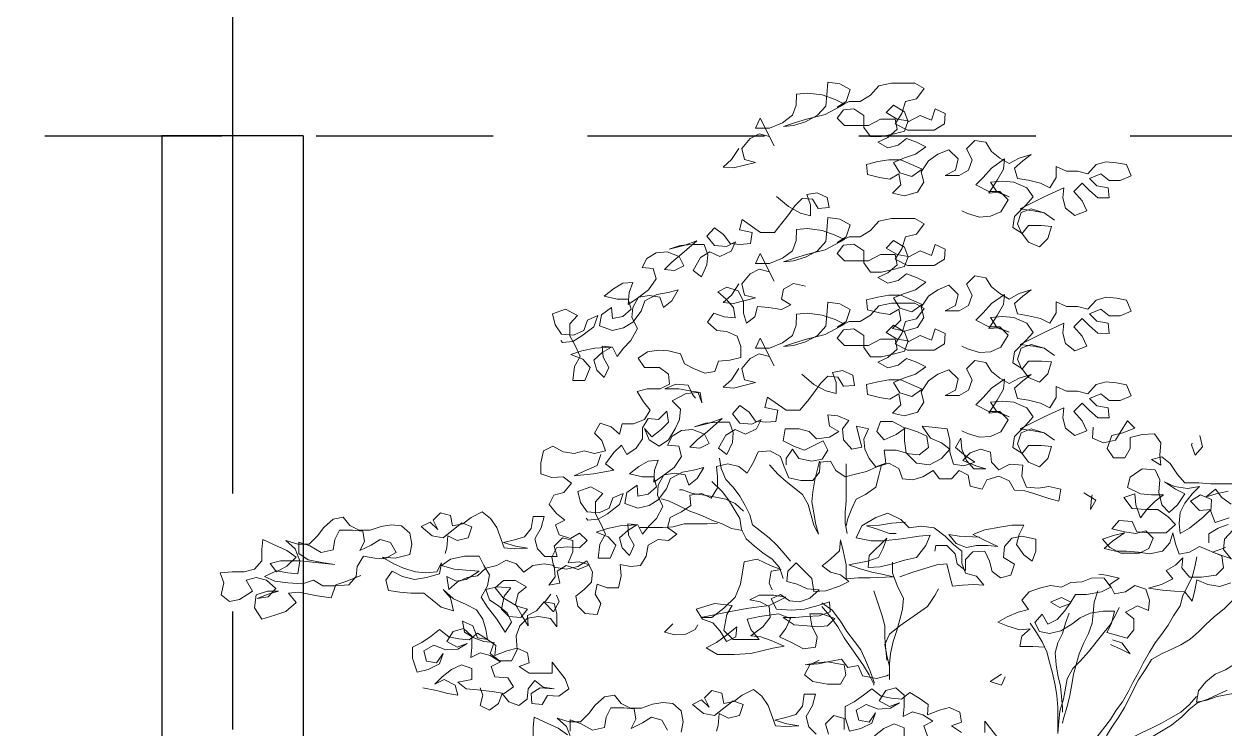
# Model space of a CAD drawing. Header units: metres. Extents: x -58 to 722, y -1100 to 345.
# Drawn here: x 196.933 to 198.205, y -487.133 to -486.386 of the extents above; entities that cross this region are included whole.
import ezdxf

# ---------------------------------------------------------------- set-up
doc = ezdxf.new("R2010")
doc.units = ezdxf.units.M
doc.header["$MEASUREMENT"] = 0
for name, pattern in [('CENTER2', [1.125, 0.75, -0.125, 0.125, -0.125]), ('CENTERX2', [4, 2.5, -0.5, 0.5, -0.5]), ('HIDDEN2', [0.1875, 0.125, -0.0625])]:
    doc.linetypes.add(name, pattern=pattern)
doc.layers.add('FSR_ARQ_006ARBOLES', color=74, linetype='Continuous', lineweight=0)
for name, color, linetype in [('FSR_ARQ_007PROYECCIONES', 200, 'HIDDEN2'), ('FSR_ARQ_010MUROBAJO', 33, 'Continuous'), ('FSR_ARQ_016EJES', 135, 'CENTER2')]:
    doc.layers.add(name, color=color, linetype=linetype)

# ---------------------------------------------------------------- blocks, each defined once
blk = doc.blocks.new('arboles fsr 01')
at = {"layer": 'FSR_ARQ_006ARBOLES'}
for points in [[(186.29808, -34.74772), (186.29235, -34.7563), (186.28591, -34.76201), (186.29378, -34.76273), (186.31094, -34.75846), (186.30236, -34.7563), (186.30023, -34.74772), (186.30667, -34.73986), (186.31383, -34.73629), (186.32169, -34.73844), (186.32526, -34.7456), (186.31455, -34.72413), (186.31097, -34.732), (186.3217, -34.73201), (186.33171, -34.72772), (186.33959, -34.72201), (186.34245, -34.71414), (186.34246, -34.70556), (186.35104, -34.70485), (186.36249, -34.7063), (186.3725, -34.70988), (186.37964, -34.71346), (186.36462, -34.72132), (186.35031, -34.72488), (186.34101, -34.72773), (186.33243, -34.73058), (186.34029, -34.72988), (186.34959, -34.72702), (186.3589, -34.72203), (186.36534, -34.71488), (186.36606, -34.7063), (186.36679, -34.69629), (186.37608, -34.69773), (186.38395, -34.70202), (186.38108, -34.71132), (186.37392, -34.7156), (186.38322, -34.71132), (186.39181, -34.71133), (186.39968, -34.70633), (186.40612, -34.69918), (186.41613, -34.69705), (186.43401, -34.69706), (186.44116, -34.70136), (186.43543, -34.70922), (186.42685, -34.71136), (186.42398, -34.72066), (186.41897, -34.72852), (186.42826, -34.73353), (186.449, -34.73355), (186.45687, -34.72855), (186.45759, -34.72069), (186.44973, -34.7171), (186.44686, -34.72568), (186.43828, -34.7221), (186.42898, -34.7271), (186.42613, -34.71923), (186.41755, -34.71421), (186.41182, -34.71993), (186.4204, -34.72494), (186.42898, -34.72638), (186.42611, -34.73425), (186.41824, -34.73639), (186.40823, -34.73852), (186.39965, -34.73851), (186.39465, -34.73136), (186.39466, -34.72206), (186.38679, -34.71705), (186.37893, -34.71775), (186.37391, -34.72419), (186.37963, -34.72991), (186.39822, -34.72993), (186.40753, -34.72493), (186.41897, -34.72494), (186.42039, -34.73281), (186.41324, -34.73924), (186.40537, -34.74281), (186.41323, -34.74711), (186.4211, -34.74497), (186.42754, -34.73997), (186.4354, -34.74284), (186.44255, -34.74642), (186.43468, -34.75213), (186.42609, -34.75499), (186.41751, -34.75856), (186.42251, -34.76643), (186.4318, -34.7693), (186.43968, -34.76358), (186.42323, -34.75642), (186.41394, -34.75641), (186.40535, -34.75783), (186.39677, -34.75997), (186.39747, -34.76783), (186.40677, -34.76999), (186.41464, -34.77143), (186.42179, -34.76714), (186.42321, -34.77573), (186.41677, -34.78216), (186.42607, -34.78431), (186.43608, -34.78146), (186.4411, -34.7736), (186.43896, -34.76573), (186.44469, -34.75715), (186.45184, -34.75215), (186.46043, -34.74858), (186.46758, -34.75574), (186.46542, -34.76432), (186.45755, -34.7686), (186.46828, -34.76861), (186.47543, -34.76433), (186.4783, -34.75647), (186.47402, -34.74788), (186.48046, -34.74145), (186.48904, -34.74289), (186.49333, -34.75004), (186.49976, -34.75505), (186.50691, -34.75935), (186.51478, -34.75507), (186.52408, -34.75222), (186.51764, -34.75722), (186.5112, -34.76293), (186.51333, -34.7708), (186.52192, -34.77224), (186.53121, -34.77439), (186.53836, -34.77798), (186.54337, -34.77011), (186.54338, -34.76153), (186.55124, -34.76511), (186.55983, -34.76512), (186.56769, -34.76728), (186.57414, -34.76013), (186.582, -34.75799), (186.58987, -34.75871), (186.59774, -34.76015), (186.60131, -34.76874), (186.59272, -34.7723), (186.58414, -34.7723), (186.57771, -34.76728), (186.56912, -34.77085), (186.57484, -34.77658), (186.58342, -34.77802), (186.58413, -34.78589), (186.57554, -34.78588), (186.56911, -34.78015), (186.56339, -34.77442), (186.55695, -34.78085), (186.56338, -34.78801), (186.56695, -34.79588), (186.55765, -34.79945), (186.5505, -34.79372), (186.54837, -34.78585), (186.54909, -34.77799), (186.53406, -34.78512), (186.51546, -34.7944), (186.52547, -34.79584), (186.53405, -34.79728), (186.54191, -34.80301), (186.53405, -34.79728), (186.52404, -34.79441), (186.51617, -34.79727), (186.5133, -34.80585), (186.51687, -34.81372), (186.52188, -34.80728), (186.5319, -34.80729), (186.53976, -34.80802), (186.53689, -34.81731), (186.53045, -34.82374), (186.52187, -34.82016), (186.51687, -34.813), (186.50972, -34.8087), (186.51116, -34.80012), (186.51975, -34.79155), (186.52548, -34.78512), (186.52048, -34.77796), (186.51047, -34.77366), (186.50189, -34.77294), (186.49259, -34.77364), (186.49759, -34.78152), (186.50688, -34.7851), (186.49902, -34.78152), (186.49115, -34.78222), (186.4976, -34.77222), (186.50261, -34.76364), (186.50334, -34.75577), (186.49332, -34.76292), (186.48687, -34.77006), (186.48115, -34.77578), (186.49115, -34.78079), (186.49974, -34.7808), (186.50617, -34.78724), (186.50044, -34.79654), (186.49257, -34.80011), (186.48398, -34.80081), (186.47469, -34.79794), (186.4704, -34.79579)], [(186.32705, -34.78477), (186.33634, -34.79264), (186.34563, -34.79766), (186.3535, -34.79981), (186.35351, -34.79123), (186.35065, -34.78336), (186.35852, -34.78193), (186.36639, -34.78552), (186.36781, -34.79339), (186.35923, -34.79409), (186.35494, -34.78694), (186.34707, -34.78622), (186.34135, -34.79193), (186.33633, -34.79908), (186.33132, -34.80551), (186.32559, -34.81266), (186.31487, -34.81265), (186.30057, -34.80262), (186.29842, -34.81049), (186.30843, -34.81264), (186.30699, -34.82122), (186.29912, -34.82193), (186.29126, -34.82121), (186.28626, -34.81405), (186.27911, -34.80904), (186.27338, -34.81547), (186.2791, -34.82263), (186.28839, -34.82335), (186.29555, -34.81978), (186.29197, -34.82693), (186.28338, -34.83121), (186.27552, -34.82763), (186.26836, -34.83192), (186.26263, -34.84192), (186.26906, -34.84694), (186.27336, -34.83764), (186.27408, -34.82978), (186.27123, -34.82191), (186.26193, -34.8219), (186.25263, -34.8226), (186.24405, -34.82546), (186.2555, -34.82261), (186.26551, -34.81904), (186.25406, -34.82904), (186.24619, -34.83547), (186.24046, -34.84119), (186.24833, -34.84191), (186.25548, -34.83834), (186.25191, -34.83119), (186.24262, -34.8276), (186.23403, -34.82831), (186.22688, -34.83259), (186.2233, -34.83974), (186.23188, -34.84047), (186.23402, -34.84833), (186.22829, -34.85691), (186.2197, -34.86334), (186.21254, -34.86834), (186.21327, -34.85904), (186.21613, -34.85118), (186.20827, -34.85189), (186.20111, -34.85617), (186.19395, -34.86189), (186.20396, -34.86404), (186.21255, -34.86405), (186.21468, -34.87192), (186.20824, -34.87763), (186.20037, -34.87906), (186.19967, -34.87047), (186.19179, -34.87619), (186.19036, -34.88477), (186.20037, -34.88835), (186.20895, -34.88622), (186.21611, -34.88193), (186.22255, -34.87336), (186.22542, -34.86549), (186.23472, -34.86049), (186.2433, -34.85907), (186.25117, -34.85693), (186.24616, -34.86551), (186.23972, -34.87051), (186.23686, -34.86264), (186.229, -34.8612), (186.22041, -34.86263), (186.21612, -34.87049), (186.21539, -34.87836), (186.21968, -34.88694), (186.21466, -34.89623), (186.20894, -34.90195), (186.20392, -34.90838), (186.20035, -34.90123), (186.19249, -34.90051), (186.19319, -34.90909), (186.19748, -34.91696), (186.1939, -34.92482), (186.18818, -34.9191), (186.18604, -34.91123), (186.19248, -34.90551), (186.19964, -34.90123), (186.18676, -34.90193), (186.17675, -34.90407), (186.16816, -34.90692), (186.17746, -34.9105), (186.18317, -34.91695), (186.17887, -34.92696), (186.16958, -34.92695), (186.17102, -34.91622), (186.17532, -34.90836), (186.17175, -34.90049), (186.16746, -34.89262), (186.16747, -34.88332), (186.1732, -34.87689), (186.16391, -34.87187), (186.15389, -34.87544), (186.15603, -34.88402), (186.16103, -34.89118), (186.17032, -34.8919), (186.17819, -34.88833), (186.18106, -34.88047), (186.18893, -34.8769), (186.18606, -34.88548), (186.17676, -34.89262), (186.1696, -34.89691), (186.16174, -34.89762), (186.16031, -34.89619)], [(186.29808, -34.8524), (186.29235, -34.86098), (186.28591, -34.86669), (186.29378, -34.86741), (186.31094, -34.86314), (186.30236, -34.86099), (186.30023, -34.8524), (186.30667, -34.84454), (186.31383, -34.84097), (186.32169, -34.84312), (186.32526, -34.85028), (186.31455, -34.82881), (186.31097, -34.83668), (186.3217, -34.83669), (186.33171, -34.8324), (186.33959, -34.82669), (186.34245, -34.81883), (186.34246, -34.81024), (186.35104, -34.80954), (186.36249, -34.81098), (186.3725, -34.81456), (186.37964, -34.81814), (186.36462, -34.826), (186.35031, -34.82956), (186.34101, -34.83241), (186.33243, -34.83527), (186.34029, -34.83456), (186.34959, -34.83171), (186.3589, -34.82671), (186.36534, -34.81956), (186.36606, -34.81098), (186.36679, -34.80097), (186.37608, -34.80241), (186.38395, -34.80671), (186.38108, -34.816), (186.37392, -34.82029), (186.38322, -34.816), (186.39181, -34.81601), (186.39968, -34.81101), (186.40612, -34.80387), (186.41613, -34.80173), (186.43401, -34.80175), (186.44116, -34.80604), (186.43543, -34.8139), (186.42685, -34.81604), (186.42398, -34.82534), (186.41897, -34.8332), (186.42826, -34.83821), (186.449, -34.83823), (186.45687, -34.83323), (186.45759, -34.82537), (186.44973, -34.82178), (186.44686, -34.83036), (186.43828, -34.82678), (186.42898, -34.83178), (186.42613, -34.82391), (186.41755, -34.81889), (186.41182, -34.82461), (186.4204, -34.82963), (186.42898, -34.83106), (186.42611, -34.83893), (186.41824, -34.84107), (186.40823, -34.8432), (186.39965, -34.8432), (186.39465, -34.83604), (186.39466, -34.82674), (186.38679, -34.82173), (186.37893, -34.82244), (186.37391, -34.82887), (186.37963, -34.83459), (186.39822, -34.83461), (186.40753, -34.82961), (186.41897, -34.82962), (186.42039, -34.83749), (186.41324, -34.84392), (186.40537, -34.84749), (186.41323, -34.85179), (186.4211, -34.84965), (186.42754, -34.84465), (186.4354, -34.84752), (186.44255, -34.8511), (186.43468, -34.85682), (186.42609, -34.85967), (186.41751, -34.86324), (186.42251, -34.87111), (186.4318, -34.87398), (186.43968, -34.86826), (186.42323, -34.8611), (186.41394, -34.86109), (186.40535, -34.86251), (186.39677, -34.86465), (186.39747, -34.87252), (186.40677, -34.87467), (186.41464, -34.87611), (186.42179, -34.87182), (186.42321, -34.88041), (186.41677, -34.88684), (186.42607, -34.88899), (186.43608, -34.88614), (186.4411, -34.87828), (186.43896, -34.87041), (186.44469, -34.86183), (186.45184, -34.85683), (186.46043, -34.85326), (186.46758, -34.86042), (186.46542, -34.869), (186.45755, -34.87329), (186.46828, -34.8733), (186.47543, -34.86901), (186.4783, -34.86115), (186.47402, -34.85256), (186.48046, -34.84613), (186.48904, -34.84757), (186.49333, -34.85472), (186.49976, -34.85974), (186.50691, -34.86403), (186.51478, -34.85975), (186.52408, -34.8569), (186.51764, -34.8619), (186.5112, -34.86761), (186.51333, -34.87548), (186.52192, -34.87692), (186.53121, -34.87908), (186.53836, -34.88266), (186.54337, -34.8748), (186.54338, -34.86621), (186.55124, -34.8698), (186.55983, -34.8698), (186.56769, -34.87196), (186.57414, -34.86481), (186.582, -34.86267), (186.58987, -34.86339), (186.59774, -34.86483), (186.60131, -34.87342), (186.59272, -34.87699), (186.58414, -34.87698), (186.57771, -34.87197), (186.56912, -34.87553), (186.57484, -34.88126), (186.58342, -34.8827), (186.58413, -34.89057), (186.57554, -34.89056), (186.56911, -34.88483), (186.56339, -34.8791), (186.55695, -34.88554), (186.56338, -34.89269), (186.56695, -34.90056), (186.55765, -34.90413), (186.5505, -34.8984), (186.54837, -34.89053), (186.54909, -34.88267), (186.53406, -34.88981), (186.51546, -34.89909), (186.52547, -34.90053), (186.53405, -34.90196), (186.54191, -34.90769), (186.53405, -34.90196), (186.52404, -34.89909), (186.51617, -34.90195), (186.5133, -34.91053), (186.51687, -34.9184), (186.52188, -34.91197), (186.5319, -34.91198), (186.53976, -34.9127), (186.53689, -34.92199), (186.53045, -34.92842), (186.52187, -34.92484), (186.51687, -34.91768), (186.50972, -34.91339), (186.51116, -34.9048), (186.51975, -34.89623), (186.52548, -34.8898), (186.52048, -34.88264), (186.51047, -34.87834), (186.50189, -34.87762), (186.49259, -34.87832), (186.49759, -34.8862), (186.50688, -34.88978), (186.49902, -34.8862), (186.49115, -34.88691), (186.4976, -34.8769), (186.50261, -34.86832), (186.50334, -34.86045), (186.49332, -34.8676), (186.48687, -34.87474), (186.48115, -34.88046), (186.49115, -34.88548), (186.49974, -34.88548), (186.50617, -34.89193), (186.50044, -34.90122), (186.49257, -34.90479), (186.48398, -34.90549), (186.47469, -34.90263), (186.4704, -34.90048)], [(186.34963, -34.85422), (186.34034, -34.85207), (186.33247, -34.85635), (186.33103, -34.86422), (186.33818, -34.86851), (186.33102, -34.87208), (186.32101, -34.87064), (186.31243, -34.86992), (186.31028, -34.87779), (186.30383, -34.88279), (186.3017, -34.87492), (186.3017, -34.86562), (186.29742, -34.85775), (186.28884, -34.85488), (186.28169, -34.85845), (186.28812, -34.86418), (186.29383, -34.87062), (186.29526, -34.87849), (186.28667, -34.87776), (186.27881, -34.8749), (186.2738, -34.88204), (186.28094, -34.88849), (186.28881, -34.88921), (186.29667, -34.89279), (186.29953, -34.90066), (186.29952, -34.90924), (186.29093, -34.91138), (186.28235, -34.91209), (186.27948, -34.91995), (186.27162, -34.92138), (186.26304, -34.91779), (186.25589, -34.91421), (186.25303, -34.90634), (186.24374, -34.90419), (186.23587, -34.90346), (186.22729, -34.90489), (186.22013, -34.90989), (186.22513, -34.91704), (186.23657, -34.91705), (186.24372, -34.92207), (186.24443, -34.92993), (186.23727, -34.9335), (186.22726, -34.9335), (186.21939, -34.93563), (186.22439, -34.94351), (186.22939, -34.94995), (186.22509, -34.95709), (186.21651, -34.96066), (186.20793, -34.96065), (186.20577, -34.96852), (186.19934, -34.96279), (186.19076, -34.95992), (186.18646, -34.96779), (186.19218, -34.97351), (186.19503, -34.98138), (186.18645, -34.98352), (186.17858, -34.98137), (186.17072, -34.98351), (186.16213, -34.98207), (186.15427, -34.97777), (186.14712, -34.98134), (186.14496, -34.99064), (186.14495, -34.99922), (186.15353, -35.00209), (186.16212, -35.00138), (186.16855, -35.00639), (186.16282, -35.01354), (186.15495, -35.01568), (186.15137, -35.02283), (186.15708, -35.02998), (186.16352, -35.03499), (186.15636, -35.03856), (186.15921, -35.04643), (186.16779, -35.0493), (186.17495, -35.04502), (186.18067, -35.05074), (186.17494, -35.05646), (186.16564, -35.05574), (186.15706, -35.05644), (186.15348, -35.06359), (186.1549, -35.07146), (186.16491, -35.0729), (186.1735, -35.07076), (186.18065, -35.06648), (186.18494, -35.07507), (186.18421, -35.08293), (186.17849, -35.08865), (186.17205, -35.09365), (186.17347, -35.10152), (186.17918, -35.10724), (186.18848, -35.10797), (186.19135, -35.09939), (186.18707, -35.09223), (186.1885, -35.08437), (186.19637, -35.08723), (186.20495, -35.08724), (186.2071, -35.07795), (186.2064, -35.06936), (186.21426, -35.0708), (186.22213, -35.07009), (186.22643, -35.06295), (186.22787, -35.05436), (186.23574, -35.05008), (186.2436, -35.0508), (186.25005, -35.0458), (186.2429, -35.04079), (186.24505, -35.03292), (186.25364, -35.02864), (186.26079, -35.02364), (186.26009, -35.01577), (186.26938, -35.01435), (186.27653, -35.01793), (186.28155, -35.01007), (186.28155, -35.00149), (186.28085, -34.99362), (186.28943, -34.99148), (186.29801, -34.99364), (186.30444, -34.99865), (186.30946, -34.99007), (186.31304, -34.98221), (186.32234, -34.9815), (186.3302, -34.9858), (186.33306, -34.99367), (186.33662, -35.00225), (186.34592, -35.00441), (186.35522, -35.00442), (186.36023, -34.99798), (186.36095, -34.99012), (186.36882, -34.98941), (186.3731, -34.99657), (186.38025, -35.00158), (186.38812, -34.99944), (186.39671, -34.9973), (186.40458, -34.99373), (186.41388, -34.99088), (186.42174, -34.99518), (186.42459, -35.00305), (186.43246, -35.00377), (186.44033, -35.00163), (186.4482, -34.99663), (186.4532, -35.00308), (186.4625, -35.00308), (186.46823, -34.99665), (186.47537, -35.00024), (186.4768, -35.00882), (186.48609, -35.01097), (186.48968, -35.00382), (186.49898, -35.00097), (186.50684, -35.00456), (186.51112, -35.01171), (186.51899, -35.01243), (186.52686, -35.01459), (186.53758, -35.01817), (186.54545, -35.02033), (186.54688, -35.01103), (186.53759, -35.00887), (186.52972, -35.0103), (186.52042, -35.00957), (186.51686, -35.00099), (186.51758, -34.99241), (186.50757, -34.99168), (186.49898, -34.99597), (186.49326, -34.99024), (186.49256, -34.98237), (186.48469, -34.98022), (186.47682, -34.98307), (186.47109, -34.98879), (186.4811, -34.99309), (186.48897, -34.99524), (186.47967, -34.99523), (186.47395, -34.98879), (186.47039, -34.98021), (186.46968, -34.97162), (186.46538, -34.97877), (186.47324, -34.98521), (186.48039, -34.99023), (186.47181, -34.99308), (186.46394, -34.99164), (186.46109, -34.98234), (186.4611, -34.97305), (186.45896, -34.96446), (186.44752, -34.96302), (186.43965, -34.9623), (186.44608, -34.9716), (186.45466, -34.97518), (186.46109, -34.9802), (186.45465, -34.98734), (186.44534, -34.99234), (186.43533, -34.9909), (186.42747, -34.98303), (186.42605, -34.97373), (186.42606, -34.96372), (186.41677, -34.9587), (186.40747, -34.95869), (186.4046, -34.96656), (186.41032, -34.973), (186.41962, -34.96872), (186.42677, -34.96372), (186.43607, -34.96659), (186.44322, -34.97017), (186.44464, -34.97875), (186.43748, -34.98447), (186.42962, -34.98374), (186.41961, -34.98087), (186.41031, -34.98087), (186.41173, -34.99088), (186.40386, -34.99373), (186.39886, -34.98729), (186.39529, -34.98014), (186.39458, -34.97227), (186.39817, -34.96441), (186.38887, -34.96225), (186.39101, -34.97084), (186.39315, -34.9787), (186.38528, -34.98013), (186.37885, -34.97297), (186.37814, -34.96439), (186.38315, -34.95795), (186.37457, -34.95437), (186.36671, -34.95365), (186.36813, -34.96223), (186.37528, -34.96653), (186.36812, -34.97081), (186.35811, -34.97224), (186.35239, -34.96651), (186.34453, -34.96436), (186.3338, -34.96435), (186.33236, -34.97364), (186.34094, -34.97794), (186.3488, -34.98081), (186.36311, -34.97367), (186.36668, -34.98083), (186.36238, -34.98797), (186.35452, -34.9894), (186.34451, -34.98724), (186.33951, -34.98009), (186.33449, -34.98723), (186.33449, -34.99224)], [(186.29808, -34.91783), (186.29235, -34.9264), (186.28591, -34.93212), (186.29378, -34.93284), (186.31094, -34.92857), (186.30236, -34.92641), (186.30023, -34.91783), (186.30667, -34.90997), (186.31383, -34.9064), (186.32169, -34.90855), (186.32526, -34.9157), (186.31455, -34.89424), (186.31097, -34.9021), (186.3217, -34.90211), (186.33171, -34.89783), (186.33959, -34.89212), (186.34245, -34.88425), (186.34246, -34.87567), (186.35104, -34.87496), (186.36249, -34.8764), (186.3725, -34.87999), (186.37964, -34.88357), (186.36462, -34.89142), (186.35031, -34.89499), (186.34101, -34.89784), (186.33243, -34.90069), (186.34029, -34.89998), (186.34959, -34.89713), (186.3589, -34.89213), (186.36534, -34.88499), (186.36606, -34.87641), (186.36679, -34.86639), (186.37608, -34.86783), (186.38395, -34.87213), (186.38108, -34.88143), (186.37392, -34.88571), (186.38322, -34.88143), (186.39181, -34.88144), (186.39968, -34.87644), (186.40612, -34.86929), (186.41613, -34.86715), (186.43401, -34.86717), (186.44116, -34.87147), (186.43543, -34.87933), (186.42685, -34.88147), (186.42398, -34.89076), (186.41897, -34.89863), (186.42826, -34.90364), (186.449, -34.90366), (186.45687, -34.89866), (186.45759, -34.89079), (186.44973, -34.88721), (186.44686, -34.89579), (186.43828, -34.89221), (186.42898, -34.8972), (186.42613, -34.88933), (186.41755, -34.88432), (186.41182, -34.89004), (186.4204, -34.89505), (186.42898, -34.89649), (186.42611, -34.90435), (186.41824, -34.90649), (186.40823, -34.90863), (186.39965, -34.90862), (186.39465, -34.90146), (186.39466, -34.89217), (186.38679, -34.88715), (186.37893, -34.88786), (186.37391, -34.89429), (186.37963, -34.90002), (186.39822, -34.90004), (186.40753, -34.89504), (186.41897, -34.89505), (186.42039, -34.90292), (186.41324, -34.90935), (186.40537, -34.91292), (186.41323, -34.91722), (186.4211, -34.91508), (186.42754, -34.91008), (186.4354, -34.91294), (186.44255, -34.91653), (186.43468, -34.92224), (186.42609, -34.92509), (186.41751, -34.92866), (186.42251, -34.93653), (186.4318, -34.9394), (186.43968, -34.93369), (186.42323, -34.92652), (186.41394, -34.92651), (186.40535, -34.92794), (186.39677, -34.93007), (186.39747, -34.93794), (186.40677, -34.9401), (186.41464, -34.94153), (186.42179, -34.93725), (186.42321, -34.94583), (186.41677, -34.95226), (186.42607, -34.95442), (186.43608, -34.95157), (186.4411, -34.9437), (186.43896, -34.93583), (186.44469, -34.92726), (186.45184, -34.92226), (186.46043, -34.91869), (186.46758, -34.92585), (186.46542, -34.93443), (186.45755, -34.93871), (186.46828, -34.93872), (186.47543, -34.93444), (186.4783, -34.92657), (186.47402, -34.91799), (186.48046, -34.91156), (186.48904, -34.91299), (186.49333, -34.92015), (186.49976, -34.92516), (186.50691, -34.92946), (186.51478, -34.92518), (186.52408, -34.92232), (186.51764, -34.92732), (186.5112, -34.93304), (186.51333, -34.94091), (186.52192, -34.94235), (186.53121, -34.9445), (186.53836, -34.94808), (186.54337, -34.94022), (186.54338, -34.93164), (186.55124, -34.93522), (186.55983, -34.93523), (186.56769, -34.93738), (186.57414, -34.93024), (186.582, -34.9281), (186.58987, -34.92882), (186.59774, -34.93026), (186.60131, -34.93884), (186.59272, -34.94241), (186.58414, -34.9424), (186.57771, -34.93739), (186.56912, -34.94096), (186.57484, -34.94669), (186.58342, -34.94813), (186.58413, -34.95599), (186.57554, -34.95599), (186.56911, -34.95026), (186.56339, -34.94453), (186.55695, -34.95096), (186.56338, -34.95812), (186.56695, -34.96599), (186.55765, -34.96956), (186.5505, -34.96383), (186.54837, -34.95596), (186.54909, -34.94809), (186.53406, -34.95523), (186.51546, -34.96451), (186.52547, -34.96595), (186.53405, -34.96739), (186.54191, -34.97312), (186.53405, -34.96739), (186.52404, -34.96452), (186.51617, -34.96737), (186.5133, -34.97595), (186.51687, -34.98382), (186.52188, -34.97739), (186.5319, -34.9774), (186.53976, -34.97812), (186.53689, -34.98742), (186.53045, -34.99385), (186.52187, -34.99027), (186.51687, -34.98311), (186.50972, -34.97881), (186.51116, -34.97023), (186.51975, -34.96166), (186.52548, -34.95522), (186.52048, -34.94807), (186.51047, -34.94377), (186.50189, -34.94304), (186.49259, -34.94375), (186.49759, -34.95162), (186.50688, -34.95521), (186.49902, -34.95162), (186.49115, -34.95233), (186.4976, -34.94232), (186.50261, -34.93375), (186.50334, -34.92588), (186.49332, -34.93302), (186.48687, -34.94017), (186.48115, -34.94589), (186.49115, -34.9509), (186.49974, -34.95091), (186.50617, -34.95735), (186.50044, -34.96664), (186.49257, -34.97021), (186.48398, -34.97092), (186.47469, -34.96805), (186.4704, -34.9659)], [(186.34671, -34.92216), (186.356, -34.93004), (186.36529, -34.93505), (186.37316, -34.9372), (186.37317, -34.92862), (186.37031, -34.92075), (186.37818, -34.91933), (186.38605, -34.92291), (186.38747, -34.93078), (186.37889, -34.93149), (186.3746, -34.92433), (186.36673, -34.92361), (186.36101, -34.92933), (186.35599, -34.93647), (186.35098, -34.94291), (186.34525, -34.95005), (186.33453, -34.95004), (186.32023, -34.94002), (186.31808, -34.94788), (186.32809, -34.95004), (186.32665, -34.95862), (186.31878, -34.95933), (186.31092, -34.9586), (186.30592, -34.95145), (186.29877, -34.94643), (186.29304, -34.95287), (186.29876, -34.96002), (186.30805, -34.96075), (186.31521, -34.95718), (186.31163, -34.96433), (186.30304, -34.96861), (186.29518, -34.96503), (186.28802, -34.96931), (186.28229, -34.97932), (186.28872, -34.98433), (186.29302, -34.97504), (186.29374, -34.96717), (186.29089, -34.9593), (186.28159, -34.95929), (186.2723, -34.96), (186.26371, -34.96285), (186.27516, -34.96), (186.28517, -34.95643), (186.27372, -34.96644), (186.26585, -34.97287), (186.26012, -34.97858), (186.26799, -34.97931), (186.27514, -34.97574), (186.27157, -34.96858), (186.26228, -34.965), (186.25369, -34.9657), (186.24654, -34.96999), (186.24296, -34.97714), (186.25154, -34.97786), (186.25368, -34.98573), (186.24795, -34.99431), (186.23936, -35.00073), (186.2322, -35.00573), (186.23293, -34.99644), (186.23579, -34.98857), (186.22793, -34.98928), (186.22077, -34.99357), (186.21361, -34.99928), (186.22362, -35.00144), (186.23221, -35.00144), (186.23434, -35.00931), (186.2279, -35.01503), (186.22003, -35.01645), (186.21933, -35.00787), (186.21145, -35.01358), (186.21002, -35.02216), (186.22003, -35.02575), (186.22861, -35.02361), (186.23577, -35.01933), (186.24221, -35.01075), (186.24508, -35.00289), (186.25438, -34.99789), (186.26296, -34.99647), (186.27083, -34.99433), (186.26582, -35.0029), (186.25938, -35.00791), (186.25652, -35.00004), (186.24866, -34.9986), (186.24007, -35.00002), (186.23578, -35.00788), (186.23505, -35.01575), (186.23934, -35.02434), (186.23432, -35.03363), (186.2286, -35.03935), (186.22358, -35.04578), (186.22001, -35.03862), (186.21215, -35.0379), (186.21285, -35.04648), (186.21714, -35.05435), (186.21356, -35.06222), (186.20784, -35.05649), (186.2057, -35.04862), (186.21214, -35.04291), (186.2193, -35.03862), (186.20642, -35.03933), (186.19641, -35.04146), (186.18782, -35.04431), (186.19712, -35.0479), (186.20283, -35.05434), (186.19853, -35.06435), (186.18924, -35.06434), (186.19068, -35.05361), (186.19498, -35.04575), (186.19141, -35.03788), (186.18712, -35.03001), (186.18713, -35.02071), (186.19286, -35.01428), (186.18357, -35.00927), (186.17355, -35.01283), (186.17569, -35.02142), (186.18069, -35.02857), (186.18998, -35.0293), (186.19785, -35.02573), (186.20072, -35.01786), (186.20859, -35.0143), (186.20572, -35.02288), (186.19642, -35.03002), (186.18926, -35.0343), (186.1814, -35.03501), (186.17997, -35.03358)], [(186.19146, -34.98424), (186.18859, -34.99282), (186.17857, -34.9971), (186.1707, -35.00067), (186.18572, -34.99926), (186.20146, -34.99641), (186.19503, -34.9914), (186.20147, -34.98282), (186.2072, -34.9771), (186.21148, -34.98426), (186.21864, -34.97926), (186.22365, -34.97211), (186.22366, -34.96353), (186.22796, -34.95638), (186.23582, -34.9571), (186.24227, -34.95067), (186.24369, -34.95926), (186.23796, -34.96497), (186.2308, -34.97069), (186.22509, -34.96425), (186.22866, -34.97283), (186.23652, -34.97785), (186.24368, -34.97285), (186.24869, -34.96427), (186.25227, -34.95712), (186.25299, -34.94925), (186.24656, -34.94281), (186.2573, -34.9371), (186.2666, -34.93639), (186.26945, -34.94426), (186.26803, -34.93639), (186.26016, -34.93496), (186.25158, -34.93352), (186.24085, -34.93351), (186.24944, -34.92994), (186.25873, -34.93066), (186.2623, -34.93782), (186.26445, -34.94068)], [(186.57196, -34.96313), (186.57124, -34.97172), (186.57982, -34.9753), (186.58912, -34.97316), (186.59341, -34.96601), (186.59843, -34.95815), (186.60414, -34.96388), (186.59484, -34.96745), (186.58626, -34.96958), (186.58267, -34.97959), (186.58767, -34.98675), (186.59626, -34.98676), (186.60055, -34.97961), (186.60056, -34.97103), (186.60986, -34.96889), (186.61916, -34.96818), (186.62416, -34.97534), (186.62343, -34.98464), (186.62414, -34.9925), (186.61699, -34.98821), (186.62486, -34.98607), (186.6313, -34.99108), (186.63701, -34.99967), (186.64273, -35.00611), (186.65345, -35.00612), (186.66275, -35.00684), (186.68635, -35.00687)], [(186.67633, -35.01258), (186.66703, -35.01472), (186.65917, -35.01685), (186.66632, -35.01114), (186.67132, -35.01758), (186.67847, -35.02259)], [(186.67703, -35.03332), (186.6663, -35.03689), (186.66273, -35.0283), (186.66345, -35.019), (186.65488, -35.01542), (186.647, -35.02042), (186.65415, -35.02758), (186.66273, -35.02687), (186.65701, -35.03259), (186.64627, -35.04116), (186.63911, -35.04544), (186.63841, -35.03758), (186.63913, -35.02899), (186.64271, -35.02184), (186.64844, -35.0147), (186.65417, -35.00898), (186.64487, -35.0104), (186.63486, -35.00896), (186.62699, -35.00538), (186.63557, -35.01111), (186.64272, -35.01469), (186.63699, -35.02327), (186.63055, -35.02899), (186.62483, -35.02326), (186.62269, -35.01324), (186.62342, -35.00395), (186.61985, -34.99608), (186.60984, -34.99535), (186.60053, -35.00178), (186.59838, -35.00965), (186.60839, -35.01466), (186.61697, -35.01538), (186.62627, -35.01539), (186.61983, -35.02039), (186.61338, -35.02682), (186.60837, -35.03326), (186.6048, -35.02324), (186.6041, -35.01466), (186.59551, -35.01751), (186.60194, -35.0261), (186.61267, -35.02682), (186.62197, -35.02683), (186.62983, -35.03256), (186.63554, -35.03829), (186.62839, -35.04472), (186.61408, -35.0447), (186.6055, -35.04398), (186.60193, -35.03611), (186.59192, -35.03539), (186.58619, -35.04182), (186.5962, -35.04397), (186.60478, -35.04541), (186.61265, -35.04327), (186.61837, -35.049), (186.61479, -35.05686), (186.60763, -35.06043), (186.59333, -35.06042), (186.58475, -35.05612), (186.57903, -35.04968), (186.58762, -35.04683), (186.5962, -35.04469), (186.5869, -35.05112), (186.58046, -35.05683), (186.58904, -35.05899), (186.59762, -35.05899), (186.60692, -35.05972), (186.6155, -35.06116), (186.62551, -35.05902), (186.63124, -35.05259), (186.63339, -35.04472), (186.63553, -35.05331), (186.63838, -35.06118), (186.64625, -35.05975), (186.65412, -35.05547), (186.67128, -35.06264), (186.6727, -35.07194), (186.66698, -35.07765), (186.65553, -35.07907), (186.64623, -35.07906), (186.64052, -35.07191), (186.64124, -35.06404), (186.63552, -35.06976), (186.62836, -35.07404), (186.63336, -35.08048), (186.62477, -35.08477), (186.61476, -35.08762), (186.62548, -35.08906), (186.63478, -35.08978), (186.64265, -35.0905), (186.64836, -35.09766), (186.65052, -35.08908), (186.65195, -35.08121), (186.66053, -35.0848), (186.66983, -35.08624), (186.67841, -35.08338)], [(186.68487, -35.06694), (186.672, -35.06264), (186.66413, -35.05977), (186.67415, -35.0562)], [(186.67843, -35.06479), (186.67272, -35.05763), (186.67344, -35.04977), (186.67988, -35.04262)], [(186.67631, -35.03833), (186.66844, -35.04118), (186.66128, -35.04546), (186.66128, -35.05262)], [(186.6542, -34.96965), (186.65634, -34.97823), (186.65061, -34.98466), (186.64776, -34.97679), (186.64848, -34.97536)], [(186.56476, -35.01391), (186.57405, -35.01964), (186.56976, -35.02678), (186.57048, -35.0182), (186.5712, -35.01534)], [(186.00585, -35.07788), (185.99512, -35.08216), (185.98653, -35.08501), (185.98295, -35.09502), (185.97222, -35.09358), (185.95792, -35.09071), (185.95005, -35.09142), (185.95577, -35.09857), (185.94789, -35.10572), (185.93931, -35.10857), (185.92929, -35.11142), (185.92358, -35.10283), (185.92502, -35.09282), (185.9336, -35.08997), (185.94219, -35.08998), (185.93432, -35.09212), (185.92573, -35.09568), (185.93432, -35.09426), (185.94004, -35.08783), (185.9329, -35.08139), (185.92503, -35.07923), (185.91716, -35.08137), (185.92216, -35.08996), (185.91214, -35.09639), (185.90427, -35.09781), (185.89784, -35.0928), (185.9, -35.0835), (185.89714, -35.07563), (185.90644, -35.07493), (185.91574, -35.07493), (185.92361, -35.0728), (185.92934, -35.06636), (185.92934, -35.05778), (185.93007, -35.04992), (185.93793, -35.0535), (185.94865, -35.05852), (185.9558, -35.06353), (185.94864, -35.07067), (185.94077, -35.07496), (185.93577, -35.06852), (185.94364, -35.06638), (185.95866, -35.06639), (185.98583, -35.06928), (185.97582, -35.06784), (185.9651, -35.06568), (185.95795, -35.06067), (185.95796, -35.05209), (185.96654, -35.05496), (185.97511, -35.05997), (185.98441, -35.05783), (185.98585, -35.04997), (185.98943, -35.04282), (185.99945, -35.04283), (186.00731, -35.04355), (186.00874, -35.05142), (186.00515, -35.05857), (186.01374, -35.05428), (186.0209, -35.05), (186.02876, -35.05215), (186.03304, -35.06002), (186.02446, -35.06502), (186.01659, -35.0643), (186.00801, -35.06286), (186.003, -35.07072), (186.00227, -35.07859), (185.99655, -35.08502), (185.98653, -35.08573), (185.97652, -35.08572), (185.96937, -35.08142), (185.96079, -35.08427), (185.94935, -35.08355), (185.93933, -35.08211), (185.93147, -35.07852), (185.94077, -35.07424), (185.94935, -35.07568), (185.95722, -35.0764), (185.95866, -35.06639), (185.95509, -35.05709), (185.94794, -35.05065), (185.95724, -35.05352), (185.96582, -35.05352), (185.97226, -35.04709), (185.97728, -35.04066), (185.98443, -35.03423), (185.9923, -35.03281), (185.9973, -35.03925), (186.00445, -35.04283), (186.01303, -35.04284), (186.02162, -35.03999), (186.02949, -35.03856), (186.03735, -35.03929), (186.04379, -35.04501), (186.04521, -35.0536), (186.04377, -35.06146), (186.03233, -35.06431), (186.02231, -35.06359), (186.03089, -35.0686), (186.03876, -35.07219), (186.04805, -35.07506), (186.05592, -35.07578), (186.0645, -35.07507), (186.06808, -35.06792), (186.06664, -35.0765), (186.05663, -35.07935), (186.04733, -35.08078), (186.03803, -35.07862), (186.03017, -35.07432), (186.02516, -35.08147), (186.0273, -35.08934), (186.03588, -35.09078), (186.04446, -35.0915), (186.05447, -35.09151), (186.0609, -35.09652), (186.06805, -35.10225), (186.07735, -35.10512), (186.07521, -35.09511), (186.06949, -35.08866), (186.07735, -35.09582), (186.08736, -35.10012), (186.09523, -35.10442), (186.10023, -35.11158), (186.10236, -35.11945), (186.10379, -35.12732), (186.09592, -35.12588), (186.09235, -35.11658), (186.08449, -35.11299), (186.08591, -35.12158), (186.09306, -35.12588), (186.10093, -35.12874), (186.10879, -35.12947), (186.10592, -35.13805), (186.11307, -35.14377), (186.12237, -35.14378), (186.12667, -35.1352), (186.12596, -35.12448), (186.12883, -35.11661), (186.13456, -35.11089), (186.14314, -35.10947), (186.15244, -35.11091), (186.15744, -35.11735), (186.15745, -35.10734), (186.15531, -35.09947), (186.14744, -35.09803), (186.14171, -35.10518), (186.13456, -35.10875), (186.13527, -35.11662), (186.13027, -35.10875), (186.12527, -35.10016), (186.12742, -35.09158), (186.13386, -35.08658), (186.12529, -35.08156), (186.11599, -35.08155), (186.10955, -35.08727), (186.11598, -35.09514), (186.1267, -35.10159), (186.13456, -35.10374), (186.12955, -35.11017), (186.12025, -35.10945), (186.11454, -35.10372), (186.11669, -35.09371), (186.1217, -35.08728), (186.11098, -35.08656), (186.10239, -35.08869), (186.10525, -35.09656), (186.11239, -35.10158), (186.11883, -35.10659), (186.1224, -35.11374), (186.11738, -35.12161), (186.11095, -35.11159), (186.10381, -35.10228), (186.09881, -35.09441), (186.10383, -35.08583), (186.10526, -35.07725), (186.10098, -35.0701), (186.09741, -35.06294), (186.08597, -35.06293), (186.07524, -35.06507), (186.06808, -35.07007), (186.07809, -35.07294), (186.08739, -35.07366), (186.0974, -35.07439), (186.08738, -35.08081), (186.07951, -35.08224), (186.07236, -35.07865), (186.07378, -35.08867), (186.08023, -35.08295), (186.0881, -35.07938), (186.09597, -35.07796), (186.10241, -35.07224), (186.11099, -35.07011), (186.11815, -35.06582), (186.12601, -35.06869), (186.13173, -35.07513), (186.13888, -35.07013), (186.14747, -35.06871), (186.15533, -35.07015), (186.15604, -35.07873), (186.15103, -35.08516), (186.15961, -35.08374), (186.15748, -35.07444), (186.16463, -35.07016), (186.17393, -35.07303), (186.18251, -35.06946), (186.17465, -35.0673), (186.16606, -35.06801), (186.16965, -35.05943), (186.16966, -35.05085), (186.16179, -35.0487), (186.15535, -35.05513), (186.15749, -35.063), (186.14819, -35.06299), (186.14247, -35.05726), (186.14033, -35.04939), (186.14535, -35.04082), (186.1475, -35.03223), (186.13892, -35.03223), (186.13748, -35.04152), (186.13247, -35.04796), (186.1246, -35.05009), (186.11601, -35.05223), (186.12531, -35.0551), (186.13461, -35.05654), (186.12459, -35.05725), (186.11673, -35.05652), (186.11102, -35.04078), (186.10602, -35.03363), (186.09959, -35.02861), (186.091, -35.0329), (186.08456, -35.0379), (186.07669, -35.03932), (186.07527, -35.03145), (186.0674, -35.0293), (186.06168, -35.03502), (186.06525, -35.04217), (186.05953, -35.03645), (186.05237, -35.04001), (186.06095, -35.04717), (186.06953, -35.04861), (186.08384, -35.03718), (186.09171, -35.04005), (186.08884, -35.04863), (186.08026, -35.05077), (186.07311, -35.04719), (186.07238, -35.05648), (186.07095, -35.06077)], [(186.42238, -35.07886), (186.43239, -35.07529), (186.45099, -35.06959), (186.45886, -35.06888), (186.461, -35.07818), (186.46314, -35.08605), (186.47101, -35.08534), (186.47959, -35.08463), (186.48745, -35.08536), (186.48174, -35.0782), (186.47316, -35.07604), (186.47031, -35.06817), (186.47031, -35.05888), (186.46388, -35.05386), (186.45745, -35.04742), (186.44887, -35.04098), (186.43886, -35.03954), (186.42956, -35.04096), (186.42313, -35.03452), (186.41313, -35.0295), (186.40382, -35.03307), (186.39309, -35.0395), (186.38879, -35.04879), (186.40023, -35.05095), (186.40953, -35.05095), (186.42384, -35.04954), (186.43743, -35.0474), (186.44601, -35.0467), (186.44243, -35.05456), (186.43527, -35.06385), (186.42597, -35.06599), (186.41667, -35.06884), (186.40737, -35.07098), (186.39807, -35.07168), (186.39879, -35.06239), (186.41239, -35.04881), (186.40952, -35.05668), (186.40594, -35.06382), (186.39736, -35.06668), (186.38305, -35.06953), (186.39092, -35.07239), (186.40093, -35.07526), (186.40879, -35.0767), (186.41737, -35.07885), (186.39949, -35.07955), (186.39019, -35.07954), (186.3809, -35.08025), (186.38091, -35.06952), (186.37877, -35.05879), (186.37663, -35.05021), (186.37591, -35.05879), (186.36875, -35.06522), (186.36231, -35.07022), (186.36874, -35.07523), (186.37661, -35.07739), (186.38304, -35.0824), (186.37588, -35.08597), (186.36515, -35.08953), (186.35585, -35.09024), (186.35443, -35.08023), (186.34229, -35.06806), (186.33584, -35.07449), (186.33512, -35.08235), (186.34299, -35.08451), (186.35085, -35.08809), (186.36015, -35.08881), (186.35299, -35.09524), (186.34512, -35.0981), (186.33725, -35.09738), (186.33011, -35.09236), (186.32295, -35.09593), (186.32723, -35.1038), (186.33868, -35.10453), (186.34869, -35.10382), (186.35942, -35.10097), (186.36801, -35.09812), (186.36871, -35.10599), (186.36013, -35.10884), (186.35011, -35.10955), (186.34153, -35.11025), (186.33223, -35.11025), (186.34081, -35.11597), (186.35082, -35.1167), (186.35869, -35.11742), (186.36656, -35.11671), (186.37228, -35.111), (186.36228, -35.10741), (186.35298, -35.1074), (186.3544, -35.1167), (186.35868, -35.12529), (186.35725, -35.13315), (186.34795, -35.13458), (186.33865, -35.12956), (186.32936, -35.12526), (186.33437, -35.11883), (186.33796, -35.11097), (186.32866, -35.10738), (186.31436, -35.10951), (186.30434, -35.11165), (186.30719, -35.11952), (186.31362, -35.12739), (186.2936, -35.12737), (186.28645, -35.12022), (186.28861, -35.10806), (186.29291, -35.10091), (186.27932, -35.09947), (186.26501, -35.10375), (186.27001, -35.11162), (186.27788, -35.11449), (186.28359, -35.12093), (186.28859, -35.1288), (186.29575, -35.12523), (186.29647, -35.11736), (186.28859, -35.12379), (186.28072, -35.12951), (186.27285, -35.13379), (186.28143, -35.13881), (186.2943, -35.13882), (186.30718, -35.13811), (186.32435, -35.13384), (186.33293, -35.13242), (186.32292, -35.12812), (186.31506, -35.12525), (186.30719, -35.12453), (186.31649, -35.11738), (186.32222, -35.11024), (186.32151, -35.10165), (186.31437, -35.09807), (186.3065, -35.09663), (186.31365, -35.09306), (186.3251, -35.09307), (186.33439, -35.09451), (186.32151, -35.10094), (186.30578, -35.10307), (186.29004, -35.10592), (186.27645, -35.10876), (186.26858, -35.11019), (186.27716, -35.11019), (186.28647, -35.10305), (186.29506, -35.09448), (186.29936, -35.08447), (186.30224, -35.06731), (186.31225, -35.06517), (186.32297, -35.07019), (186.33084, -35.07305), (186.32297, -35.07448), (186.32153, -35.08377), (186.32367, -35.08878)], [(186.28152, -35.03725), (186.27365, -35.03796), (186.25577, -35.03794), (186.24719, -35.04008), (186.23932, -35.04079), (186.22144, -35.04077)], [(186.42671, -35.03667), (186.41598, -35.03737), (186.40668, -35.03879), (186.39667, -35.0395), (186.40453, -35.04165), (186.41454, -35.04524), (186.41955, -35.04524)], [(186.48391, -35.04816), (186.46818, -35.04743), (186.46031, -35.04599), (186.46603, -35.05315), (186.47389, -35.05602), (186.48176, -35.0546), (186.49034, -35.0546), (186.49821, -35.05533), (186.48749, -35.05031), (186.47891, -35.04601), (186.48821, -35.04244), (186.49965, -35.04031), (186.50895, -35.03889), (186.51825, -35.0389), (186.51467, -35.04604), (186.51252, -35.05391), (186.51823, -35.06178), (186.52466, -35.06679), (186.52753, -35.05893), (186.52754, -35.04963), (186.51681, -35.04748), (186.50894, -35.0489), (186.50322, -35.05533), (186.50249, -35.06391), (186.51107, -35.06893), (186.5082, -35.07751), (186.50033, -35.07965), (186.4939, -35.07463), (186.49176, -35.06676), (186.48819, -35.05889), (186.4789, -35.0596), (186.47317, -35.06532), (186.47316, -35.0739), (186.46673, -35.06889), (186.46531, -35.06102), (186.45888, -35.05458), (186.45029, -35.05457), (186.44957, -35.05886)], [(186.53461, -35.13332), (186.52532, -35.13259), (186.5153, -35.13258), (186.51674, -35.12472), (186.52318, -35.119), (186.51532, -35.11971), (186.50602, -35.11684), (186.49816, -35.11397), (186.50531, -35.10969), (186.5139, -35.10612), (186.52177, -35.10398), (186.51677, -35.09683), (186.5225, -35.09039), (186.53036, -35.08754), (186.53895, -35.0854), (186.54753, -35.08684), (186.55469, -35.08327), (186.56327, -35.08256), (186.57114, -35.07971), (186.58044, -35.07972), (186.58544, -35.08688), (186.57828, -35.09044), (186.56684, -35.09258), (186.55825, -35.09257), (186.55396, -35.09972), (186.54609, -35.10257), (186.53894, -35.09828), (186.54752, -35.09471), (186.55467, -35.09829), (186.54966, -35.10544), (186.54393, -35.11187), (186.53678, -35.11544), (186.53249, -35.10757), (186.52676, -35.114), (186.53033, -35.12115), (186.5382, -35.12259), (186.54678, -35.12045), (186.55537, -35.11546), (186.56181, -35.11046), (186.56968, -35.10689), (186.5797, -35.10547), (186.58828, -35.10547), (186.58613, -35.11477), (186.58254, -35.12192), (186.59827, -35.12622), (186.60329, -35.11979), (186.60329, -35.11121), (186.59686, -35.1062), (186.60616, -35.1012), (186.61474, -35.10478), (186.61546, -35.09692), (186.61261, -35.08833), (186.60403, -35.08546), (186.59688, -35.09046), (186.58829, -35.09188), (186.58472, -35.08473), (186.59188, -35.07973), (186.58187, -35.07757), (186.57615, -35.07685)], [(186.15274, -35.0922), (186.14772, -35.09863), (186.15487, -35.10579), (186.15917, -35.09793), (186.15703, -35.09292)], [(186.41445, -35.14823), (186.41231, -35.13964), (186.41089, -35.13106), (186.41447, -35.12319), (186.42234, -35.11676), (186.44381, -35.10176), (186.44954, -35.09319), (186.45241, -35.08818)], [(186.0537, -35.16463), (186.06443, -35.16678), (186.07301, -35.16893), (186.08087, -35.17037), (186.07874, -35.1625), (186.07016, -35.1582), (186.063, -35.16177), (186.06873, -35.15606), (186.07589, -35.15034), (186.08376, -35.14677), (186.09162, -35.14964), (186.09161, -35.15822), (186.08088, -35.16036), (186.08732, -35.16537), (186.0959, -35.16609), (186.10734, -35.16754), (186.11664, -35.16897), (186.12379, -35.16397), (186.11951, -35.15682), (186.1095, -35.15609), (186.10664, -35.14822), (186.1138, -35.14465), (186.10593, -35.13964), (186.09807, -35.13749), (186.09091, -35.14106), (186.09164, -35.13319), (186.09164, -35.12461), (186.08521, -35.11888), (186.07734, -35.12102), (186.07233, -35.12888), (186.08019, -35.13318), (186.08806, -35.13033), (186.08091, -35.13461), (186.07161, -35.13532), (186.06232, -35.13173), (186.05444, -35.13602), (186.05658, -35.14389), (186.06445, -35.14533), (186.06946, -35.13818), (186.06659, -35.14604), (186.05801, -35.15033), (186.04942, -35.15246), (186.04586, -35.14173), (186.04586, -35.13315), (186.05302, -35.12958), (186.06018, -35.12458), (186.06662, -35.11958), (186.07376, -35.12531), (186.08163, -35.12675), (186.0895, -35.12747), (186.09594, -35.12247), (186.10309, -35.12677), (186.11023, -35.13178), (186.10951, -35.13964), (186.11881, -35.13608), (186.12668, -35.13394), (186.13454, -35.13752), (186.13597, -35.14539), (186.1281, -35.14824), (186.13596, -35.15326), (186.15384, -35.15327), (186.15385, -35.14469), (186.16385, -35.15757), (186.1667, -35.16544), (186.15883, -35.17116), (186.15025, -35.17044), (186.14595, -35.17758), (186.13808, -35.17686), (186.13738, -35.16899), (186.14453, -35.16471), (186.15526, -35.16543), (186.14668, -35.164), (186.14025, -35.15898), (186.13523, -35.16542), (186.13451, -35.17328), (186.12807, -35.17828), (186.12021, -35.17541), (186.11521, -35.16897), (186.11234, -35.17684), (186.10518, -35.18184), (186.09803, -35.17825), (186.10019, -35.17039), (186.09804, -35.16467)], [(186.24712, -35.11517), (186.24068, -35.1216), (186.24854, -35.12376), (186.25713, -35.12305), (186.26428, -35.11948), (186.26643, -35.11591)], [(186.5854, -35.13122), (186.59326, -35.1348), (186.60041, -35.13838), (186.59398, -35.12979), (186.58683, -35.12764)], [(186.3601, -35.14317), (186.35294, -35.14674), (186.34864, -35.1546), (186.35508, -35.15961), (186.36652, -35.16177), (186.37653, -35.16178), (186.38083, -35.15463), (186.3794, -35.14676), (186.36653, -35.14461), (186.35795, -35.14531), (186.34937, -35.14674), (186.35938, -35.14603), (186.36939, -35.14389), (186.37726, -35.14247), (186.38226, -35.14891), (186.39013, -35.14749), (186.3937, -35.15536), (186.40443, -35.15751), (186.4123, -35.15538), (186.41373, -35.15466)], [(186.50098, -35.15403), (186.49239, -35.15974), (186.50097, -35.16261), (186.50384, -35.15617)], [(186.13905, -35.20376), (186.13905, -35.19518), (186.13978, -35.18731), (186.14764, -35.19089), (186.15836, -35.19591), (186.16551, -35.20092)], [(186.16766, -35.19806), (186.16767, -35.18948), (186.17625, -35.19235), (186.18482, -35.19736), (186.19412, -35.19523), (186.19556, -35.18736), (186.19914, -35.18021), (186.20916, -35.18022), (186.21702, -35.18094), (186.21845, -35.18881), (186.21486, -35.19596), (186.22345, -35.19168), (186.23061, -35.18739), (186.23847, -35.18955), (186.24275, -35.19742)], [(186.16837, -35.20379), (186.1648, -35.19449), (186.15765, -35.18804), (186.16695, -35.19091), (186.17553, -35.19092), (186.18197, -35.18449), (186.18699, -35.17806), (186.19414, -35.17163), (186.20201, -35.1702), (186.20701, -35.17664), (186.21416, -35.18023), (186.22275, -35.18023), (186.23133, -35.17738), (186.2392, -35.17596), (186.24706, -35.17668), (186.2535, -35.18241), (186.25492, -35.19099), (186.25348, -35.19886)], [(186.37936, -35.19683), (186.37937, -35.18824), (186.3715, -35.18609), (186.36506, -35.19252), (186.3672, -35.20039)], [(186.3579, -35.20038), (186.35218, -35.19466), (186.35004, -35.18679), (186.35506, -35.17821), (186.35721, -35.16963), (186.34863, -35.16962), (186.34719, -35.17892), (186.34218, -35.18535), (186.33431, -35.18749), (186.32572, -35.18963), (186.33502, -35.1925), (186.34432, -35.19393), (186.3343, -35.19464), (186.32644, -35.19392), (186.32073, -35.17818), (186.31573, -35.17102), (186.3093, -35.16601), (186.30071, -35.17029), (186.29427, -35.17529), (186.2864, -35.17672), (186.28498, -35.16885), (186.27711, -35.1667), (186.27139, -35.17241), (186.27496, -35.17957), (186.26924, -35.17384), (186.26208, -35.17741), (186.27066, -35.18457), (186.27924, -35.18601), (186.29355, -35.17458), (186.30142, -35.17745), (186.29855, -35.18603), (186.28997, -35.18816), (186.28282, -35.18458), (186.28209, -35.19388), (186.28066, -35.19817)], [(186.40296, -35.20186), (186.41011, -35.19614), (186.41798, -35.19257), (186.42585, -35.19544), (186.42584, -35.20402)], [(186.44372, -35.20189), (186.44087, -35.19402), (186.44802, -35.19045), (186.44016, -35.18544), (186.4323, -35.18329), (186.42514, -35.18686), (186.42586, -35.17899), (186.42587, -35.17041), (186.41944, -35.16468), (186.41157, -35.16682), (186.40656, -35.17468), (186.41442, -35.17898), (186.42229, -35.17613), (186.41513, -35.18041), (186.40583, -35.18112), (186.39654, -35.17753), (186.38867, -35.18182), (186.39081, -35.18969), (186.39867, -35.19112), (186.40369, -35.18398), (186.40082, -35.19184), (186.39223, -35.19612), (186.38365, -35.19826), (186.38008, -35.18753), (186.38009, -35.17895), (186.38724, -35.17538), (186.3944, -35.17038), (186.40084, -35.16538), (186.40799, -35.17111), (186.41586, -35.17254), (186.42372, -35.17327), (186.43016, -35.16827), (186.43731, -35.17256), (186.44446, -35.17758), (186.44374, -35.18544), (186.45304, -35.18188), (186.46091, -35.17974), (186.46877, -35.18332), (186.47019, -35.19119), (186.46232, -35.19404), (186.47019, -35.19906)], [(186.48807, -35.19907), (186.48807, -35.19049), (186.49807, -35.20337)]]:
    blk.add_lwpolyline(points, dxfattribs=at)
at = {"layer": 'FSR_ARQ_006ARBOLES', "color": 35}
for points in [[(186.283, -34.98719), (186.28442, -34.99505), (186.28799, -35.00364), (186.29371, -35.00937), (186.29871, -35.01652), (186.30299, -35.02368), (186.30656, -35.03083), (186.3087, -35.0387), (186.32156, -35.04873), (186.32728, -35.05446), (186.33299, -35.0609), (186.338, -35.06662)], [(186.32161, -34.99223), (186.32804, -34.99939), (186.33448, -35.00511), (186.34734, -35.01514), (186.35162, -35.02301), (186.3559, -35.03875), (186.35947, -35.0459), (186.35733, -35.03732), (186.35591, -35.02945), (186.35449, -35.02087), (186.35521, -35.013), (186.35665, -35.0037), (186.36024, -34.9894)], [(186.38098, -34.99157), (186.38095, -35.02017), (186.38023, -35.02876), (186.38022, -35.03734), (186.38164, -35.04521)], [(186.40815, -34.99231), (186.406, -35.0016), (186.40385, -35.00947), (186.39597, -35.01518), (186.38882, -35.01875), (186.38524, -35.0259), (186.38237, -35.03376), (186.38093, -35.03949)], [(186.30156, -35.02797), (186.29512, -35.02224), (186.28798, -35.01866), (186.28011, -35.01722), (186.27153, -35.01578), (186.26223, -35.01434), (186.25437, -35.01148), (186.25222, -35.01147)], [(186.33226, -35.08021), (186.32941, -35.07162), (186.32369, -35.06518), (186.31655, -35.06017), (186.31011, -35.05515), (186.30368, -35.04943), (186.30011, -35.04227), (186.29869, -35.03369), (186.29012, -35.01938), (186.28512, -35.01294), (186.27726, -35.00506)], [(186.30083, -35.04299), (186.29225, -35.04155), (186.2851, -35.03797), (186.27723, -35.0351), (186.26937, -35.03152), (186.26007, -35.02793), (186.2515, -35.02363), (186.24363, -35.02005), (186.23791, -35.01861)], [(186.41667, -35.06741), (186.41666, -35.07599), (186.42094, -35.08672), (186.42522, -35.09531), (186.4245, -35.10389), (186.42235, -35.11176), (186.42019, -35.12034), (186.41733, -35.12892), (186.41517, -35.13821), (186.41445, -35.14608), (186.41444, -35.15824)], [(186.65197, -35.06333), (186.65053, -35.0712), (186.64838, -35.07907), (186.64122, -35.09336), (186.63906, -35.10123), (186.63405, -35.10909), (186.62975, -35.11624), (186.62474, -35.12339), (186.61973, -35.12982), (186.61543, -35.13697), (186.61041, -35.14554), (186.60683, -35.15269), (186.60253, -35.16056), (186.59895, -35.1677), (186.59465, -35.17557), (186.58964, -35.182), (186.58534, -35.18915), (186.57031, -35.20845)], [(186.54457, -35.19984), (186.54529, -35.19054), (186.54601, -35.18268), (186.54888, -35.17338), (186.55176, -35.15765), (186.55605, -35.14979), (186.56178, -35.14407), (186.56823, -35.13692), (186.57825, -35.12406), (186.58469, -35.1162), (186.58899, -35.10905), (186.59186, -35.10262)], [(186.40234, -35.08957), (186.40876, -35.10888), (186.4109, -35.11675), (186.41089, -35.12605), (186.4116, -35.13535), (186.41231, -35.14322)], [(186.57542, -35.08973), (186.57255, -35.09831), (186.57183, -35.10689), (186.57111, -35.11475), (186.56824, -35.12262), (186.56466, -35.12977), (186.56107, -35.13835), (186.55677, -35.15408), (186.55533, -35.16194), (186.55389, -35.17052), (186.55174, -35.1791), (186.54887, -35.1884), (186.54815, -35.19198)], [(186.57459, -35.2156), (186.5796, -35.20917), (186.58247, -35.2013), (186.58677, -35.19416), (186.59178, -35.18701), (186.59608, -35.17986), (186.60683, -35.15841), (186.61256, -35.14984), (186.61685, -35.14269), (186.62472, -35.13841), (186.63259, -35.13484), (186.63975, -35.13127), (186.64691, -35.12698), (186.65335, -35.12127), (186.65907, -35.11555), (186.66552, -35.10983), (186.67339, -35.10341), (186.67983, -35.09697), (186.6827, -35.09269)], [(186.36228, -35.09883), (186.37014, -35.10456), (186.37657, -35.11315), (186.38157, -35.12102), (186.38729, -35.12889), (186.39229, -35.13533), (186.39586, -35.1432), (186.39942, -35.15179), (186.40228, -35.15966), (186.40299, -35.16109)], [(186.36228, -35.10169), (186.36942, -35.11028), (186.37442, -35.11744), (186.37942, -35.12602), (186.39442, -35.14749), (186.39871, -35.15465), (186.40228, -35.1618), (186.40228, -35.16252)], [(186.52319, -35.11471), (186.52819, -35.12187), (186.53247, -35.12902), (186.53604, -35.13689), (186.53818, -35.14476), (186.54032, -35.15335), (186.54245, -35.16265), (186.54388, -35.17052), (186.54458, -35.17981), (186.54457, -35.19841)], [(186.55323, -35.10687), (186.55037, -35.11474), (186.54821, -35.1226), (186.54463, -35.12975), (186.54248, -35.13761), (186.54318, -35.14691), (186.54461, -35.15478), (186.54674, -35.16337), (186.54745, -35.17123), (186.54816, -35.17982), (186.54816, -35.18339)], [(186.73986, -35.14924), (186.72412, -35.15709), (186.71553, -35.15994), (186.70767, -35.16208), (186.6998, -35.16494), (186.69121, -35.16707), (186.66761, -35.17134), (186.65974, -35.1742), (186.65187, -35.17562), (186.65331, -35.16704), (186.65903, -35.15989), (186.66619, -35.15418), (186.67406, -35.15061), (186.68122, -35.14632), (186.68909, -35.14204), (186.69624, -35.13776), (186.7034, -35.13276), (186.70913, -35.12847)], [(186.61823, -35.20205), (186.63254, -35.19348), (186.64041, -35.18705), (186.64614, -35.18134), (186.65258, -35.17634), (186.66045, -35.17348), (186.66832, -35.16991), (186.67548, -35.16634)], [(186.65187, -35.17133), (186.64614, -35.17776), (186.6397, -35.18348), (186.63183, -35.18776), (186.62468, -35.19205), (186.61752, -35.19561), (186.60965, -35.19918), (186.59534, -35.20632), (186.58747, -35.21061), (186.57172, -35.2206), (186.57029, -35.22203)]]:
    blk.add_lwpolyline(points, dxfattribs=at)

msp = doc.modelspace()

# ---------------------------------------------------------------- linework, layer by layer
at = {"layer": 'FSR_ARQ_007PROYECCIONES', "ltscale": 1.5}
msp.add_line((193.7923, -486.5046), (216.1629, -486.5046), dxfattribs=at)
at = {"layer": 'FSR_ARQ_010MUROBAJO', "ltscale": 0.005}
for p, q in [((197.0785, -486.5046), (197.0785, -489.2646)), ((197.2285, -486.5046), (197.0785, -486.5046)), ((197.2285, -486.5046), (197.2285, -489.2646))]:
    msp.add_line(p, q, dxfattribs=at)
at = {"layer": 'FSR_ARQ_016EJES', "linetype": 'CENTERX2', "ltscale": 0.25}
msp.add_line((197.1535, -475.2588), (197.1535, -489.2593), dxfattribs=at)

# ---------------------------------------------------------------- block references
at = {"layer": 'FSR_ARQ_006ARBOLES', "xscale": 1.371082351148036, "yscale": 1.371082351148036, "zscale": 1.371082351148036}
msp.add_blockref('arboles fsr 01', (-57.7398, -438.8762), dxfattribs=at)

doc.saveas('drawing.dxf')
